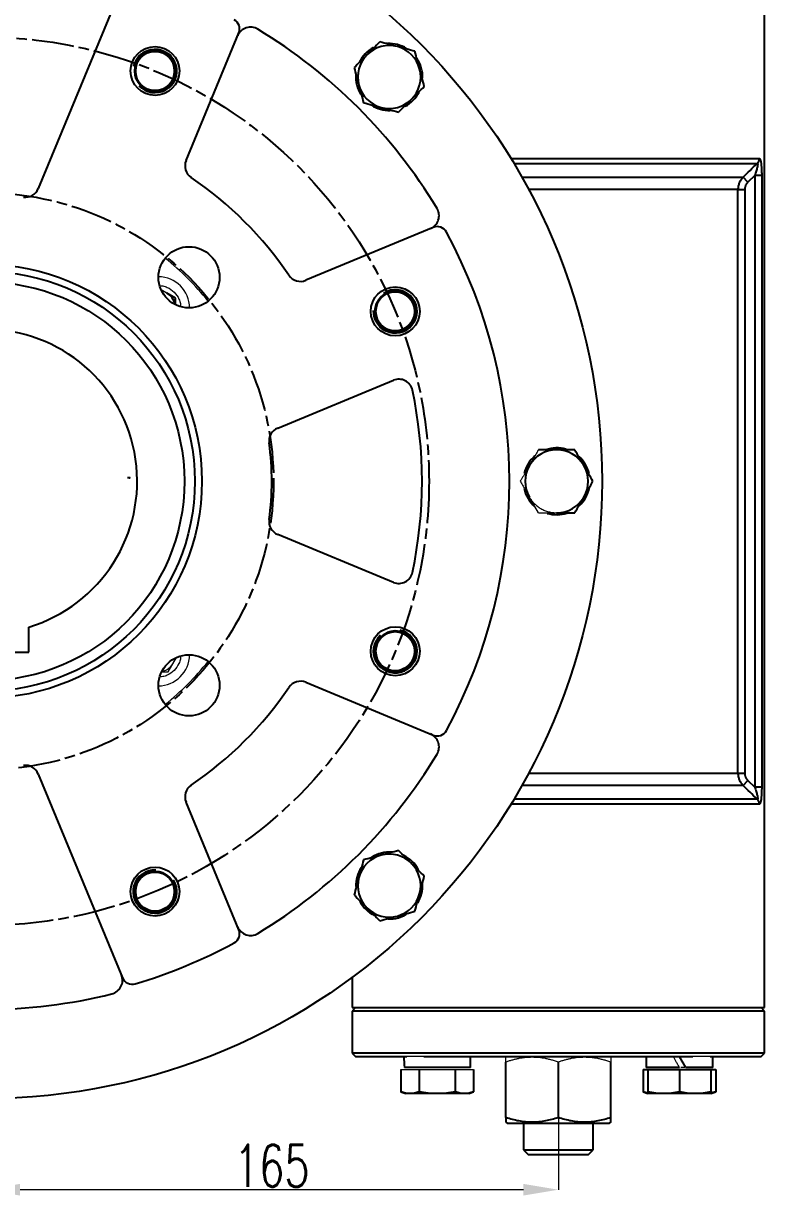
# Model space of a CAD drawing. Header units: millimetres. Extents: x 2136 to 4572, y 748 to 2471.
# Drawn here: x 3629.2 to 3841.2, y 1546.8 to 1881.9 of the extents above; entities that cross this region are included whole.
import ezdxf

# ---------------------------------------------------------------- set-up
doc = ezdxf.new("R2010")
doc.units = ezdxf.units.MM
doc.linetypes.add('AM_ISO08W050', pattern=[18, 12, -1.5, 3, -1.5])
for name, color, linetype, lineweight in [('AM_5', 3, 'Continuous', 25), ('AM_7', 4, 'AM_ISO08W050', 25), ('粗实线', 7, 'Continuous', 40)]:
    doc.layers.add(name, color=color, linetype=linetype, lineweight=lineweight)
doc.styles.add('SLDTEXTSTYLE1', font='txt.shx', dxfattribs={"width": 0.7, "bigfont": 'gbcbig.shx'})
doc.dimstyles.new('SLDDIMSTYLE12$0', dxfattribs={"dimtxt": 12, "dimasz": 10, "dimexe": 0, "dimexo": 0.0625, "dimgap": 0.875, "dimtad": 1, "dimdec": 1, "dimlfac": 1.8, "dimrnd": 1e-09, "dimzin": 12, "dimdsep": 46, "dimtxsty": 'SLDTEXTSTYLE1', "dimcen": 0.09, "dimdle": 8.16, "dimclrd": 3, "dimclre": 3, "dimadec": 0, "dimazin": 3, "dimtfac": 1, "dimtdec": 1, "dimtofl": 0, "dimtmove": 0, "dimatfit": 3, "dimfxl": 0, "dimfrac": 2, "dimtolj": 1, "dimlwd": 5, "dimlwe": 5, "dimarcsym": 0})
doc.dimstyles.new('SLDDIMSTYLE12$3', dxfattribs={"dimtxt": 12, "dimasz": 10, "dimexe": 0, "dimexo": 0.0625, "dimgap": 0.875, "dimtad": 1, "dimdec": 1, "dimlfac": 1.8, "dimrnd": 1e-09, "dimzin": 12, "dimdsep": 46, "dimtxsty": 'SLDTEXTSTYLE1', "dimcen": 0.09, "dimdle": 8.16, "dimclrd": 3, "dimclre": 3, "dimadec": 0, "dimazin": 3, "dimtfac": 1, "dimtdec": 1, "dimtofl": 0, "dimtmove": 0, "dimatfit": 3, "dimfxl": 0, "dimfrac": 2, "dimtolj": 1, "dimlwd": 5, "dimlwe": 5, "dimarcsym": 0})

# ---------------------------------------------------------------- blocks, each defined once
blk = doc.blocks.new('*D53')
at = {"layer": 'AM_5', "color": 3, "linetype": 'Continuous', "lineweight": 5, "transparency": 16777216}
blk.add_line((3433.42, 1890.01), (3469.19, 1863.11), dxfattribs=at)
at = {"layer": 'AM_5', "color": 3, "lineweight": 5, "transparency": 16777216}
for p, q in [((3618.14, 1751), (3618.32, 1751)), ((3618.23, 1750.91), (3618.23, 1751.09))]:
    blk.add_line(p, q, dxfattribs=at)
at = {"layer": 'AM_5', "color": 3, "transparency": 16777216}
blk.add_solid([(3470.19, 1864.44), (3468.18, 1861.78), (3477.18, 1857.1)], dxfattribs=at)
at = {"layer": 'Defpoints', "color": 0, "transparency": 16777216}
for p in [(3477.18, 1857.1), (3759.28, 1644.9)]:
    blk.add_point(p, dxfattribs=at)
at = {"layer": 'AM_5', "color": 0, "transparency": 16777216, "insert": (3450.56, 1885.72), "char_height": 12, "attachment_point": 5, "rotation": 323.049, "style": 'SLDTEXTSTYLE1'}
blk.add_mtext('\\A1;∅353', dxfattribs=at)
blk = doc.blocks.new('*D54')
at = {"layer": 'AM_5', "color": 3, "linetype": 'Continuous', "lineweight": 5, "transparency": 16777216}
blk.add_line((3414.37, 1860.23), (3497.47, 1815.7), dxfattribs=at)
at = {"layer": 'AM_5', "color": 3, "lineweight": 5, "transparency": 16777216}
for p, q in [((3618.14, 1751), (3618.32, 1751)), ((3618.23, 1750.91), (3618.23, 1751.09))]:
    blk.add_line(p, q, dxfattribs=at)
at = {"layer": 'AM_5', "color": 3, "transparency": 16777216}
blk.add_solid([(3498.26, 1817.17), (3496.68, 1814.23), (3506.29, 1810.98)], dxfattribs=at)
at = {"layer": 'Defpoints', "color": 0, "transparency": 16777216}
for p in [(3506.29, 1810.98), (3730.17, 1691.01)]:
    blk.add_point(p, dxfattribs=at)
at = {"layer": 'AM_5', "color": 0, "transparency": 16777216, "insert": (3431.96, 1858.61), "char_height": 12, "attachment_point": 5, "rotation": 331.8155, "style": 'SLDTEXTSTYLE1'}
blk.add_mtext('\\A1;∅254', dxfattribs=at)
blk = doc.blocks.new('*D65')
at = {"layer": 'AM_5', "color": 3, "linetype": 'Continuous', "lineweight": 5, "transparency": 16777216}
blk.add_line((3386.58, 1776.18), (3526.27, 1760.99), dxfattribs=at)
at = {"layer": 'AM_5', "color": 3, "lineweight": 5, "transparency": 16777216}
for p, q in [((3618.14, 1751), (3618.32, 1751)), ((3618.23, 1750.91), (3618.23, 1751.09))]:
    blk.add_line(p, q, dxfattribs=at)
at = {"layer": 'AM_5', "color": 3, "transparency": 16777216}
blk.add_solid([(3526.45, 1762.65), (3526.09, 1759.34), (3536.21, 1759.91)], dxfattribs=at)
at = {"layer": 'Defpoints', "color": 0, "transparency": 16777216}
for p in [(3536.21, 1759.91), (3700.24, 1742.08)]:
    blk.add_point(p, dxfattribs=at)
at = {"layer": 'AM_5', "color": 0, "transparency": 16777216, "insert": (3402.11, 1781.4), "char_height": 12, "attachment_point": 5, "rotation": 353.7965, "style": 'SLDTEXTSTYLE1'}
blk.add_mtext('\\A1;∅165', dxfattribs=at)
blk = doc.blocks.new('*D67')
at = {"layer": 'AM_5', "color": 3, "linetype": 'Continuous', "lineweight": 5, "transparency": 16777216}
for p, q in [((3618.23, 1750.93), (3618.23, 1548.42)), ((3772.23, 1548.42), (3628.23, 1548.42))]:
    blk.add_line(p, q, dxfattribs=at)
at = {"layer": 'AM_5', "color": 3, "lineweight": 5, "transparency": 16777216}
blk.add_line((3782.23, 1568.99), (3782.23, 1548.42), dxfattribs=at)
at = {"layer": 'AM_5', "color": 3, "transparency": 16777216}
for points in [[(3628.23, 1550.09), (3628.23, 1546.75), (3618.23, 1548.42)], [(3772.23, 1550.09), (3772.23, 1546.75), (3782.23, 1548.42)]]:
    blk.add_solid(points, dxfattribs=at)
at = {"layer": 'Defpoints', "color": 0, "transparency": 16777216}
for p in [(3618.23, 1751), (3782.23, 1569.05), (3618.23, 1548.42)]:
    blk.add_point(p, dxfattribs=at)
at = {"layer": 'AM_5', "color": 0, "transparency": 16777216, "insert": (3700.23, 1555.29), "char_height": 12, "attachment_point": 5, "style": 'SLDTEXTSTYLE1'}
blk.add_mtext('\\A1;165', dxfattribs=at)
blk = doc.blocks.new('*U44')
at = {"layer": '粗实线', "linetype": 'ByBlock'}
blk.add_circle((-0.07, 0), 5.7, dxfattribs=at)
at = {"layer": '粗实线', "color": 3, "linetype": 'ByBlock'}
blk.add_arc((-0.07, 0), 6.09, 222.8944, 167.5618, dxfattribs=at)
blk = doc.blocks.new('*U46')
at = {"layer": '粗实线', "color": 0, "linetype": 'ByBlock', "lineweight": -2, "transparency": 16777216}
for p, rotation in [((18900.81, 8919.97), 45), ((19066.74, 8851.14), 315), ((18832.03, 8851.26), 90.00000000000001), ((18831.98, 8754.04), 135), ((19066.69, 8753.92), 270), ((18900.69, 8685.26), 180), ((18997.91, 8685.21), 225)]:
    blk.add_blockref('*U44', p, dxfattribs=dict(at, rotation=rotation))
blk.add_blockref('*U44', (18998.03, 8919.92), dxfattribs=at)

msp = doc.modelspace()

# ---------------------------------------------------------------- linework, layer by layer
at = {"color": 7, "linetype": 'Continuous', "lineweight": 25}
for p, q in [((3841.228, 1600.497), (3841.228, 1901.497)), ((3657.559, 1892.987), (3633.413, 1834.695)), ((3675.711, 1842.739), (3690.818, 1879.21)), ((3768.653, 1843.325), (3839.706, 1843.325)), ((3769.512, 1841.911), (3839.135, 1841.911)), ((3771.816, 1837.961), (3835.079, 1837.961)), ((3836.451, 1836.547), (3835.079, 1837.961)), ((3838.43, 1838.47), (3836.451, 1836.547)), ((3840.402, 1838.47), (3838.43, 1838.47)), ((3838.43, 1838.47), (3838.43, 1663.524)), ((3840.402, 1838.47), (3840.402, 1663.524)), ((3833.606, 1834.426), (3773.765, 1834.426)), ((3833.606, 1667.568), (3833.606, 1834.426)), ((3833.606, 1834.426), (3835.545, 1834.426)), ((3835.545, 1834.426), (3835.545, 1667.568)), ((3746.441, 1823.588), (3709.97, 1808.481)), ((3672.725, 1803.381), (3670.225, 1804.825)), ((3672.725, 1801.47), (3672.725, 1803.381)), ((3701.926, 1766.183), (3735.042, 1779.9)), ((3735.042, 1722.094), (3701.926, 1735.811)), ((3630.728, 1702.097), (3630.728, 1709.332)), ((3605.728, 1702.097), (3630.728, 1702.097)), ((3709.97, 1693.513), (3746.441, 1678.406)), ((3633.413, 1667.299), (3657.559, 1609.007)), ((3773.765, 1667.568), (3833.606, 1667.568)), ((3833.606, 1667.568), (3835.545, 1667.568)), ((3835.079, 1664.033), (3771.816, 1664.033)), ((3835.079, 1664.033), (3836.451, 1665.447)), ((3836.451, 1665.447), (3838.43, 1663.524)), ((3840.402, 1663.524), (3838.43, 1663.524)), ((3690.818, 1622.784), (3675.711, 1659.255)), ((3839.135, 1660.083), (3769.512, 1660.083)), ((3839.706, 1658.669), (3768.653, 1658.669)), ((3723.228, 1609.126), (3723.228, 1600.497)), ((3724.228, 1600.497), (3723.228, 1599.497)), ((3723.228, 1600.497), (3782.228, 1600.497)), ((3723.228, 1599.497), (3723.228, 1587.497)), ((3782.228, 1599.497), (3723.228, 1599.497)), ((3782.228, 1600.497), (3841.228, 1600.497)), ((3841.228, 1599.497), (3782.228, 1599.497)), ((3841.228, 1599.497), (3840.228, 1600.497)), ((3841.228, 1587.497), (3841.228, 1599.497)), ((3723.228, 1587.497), (3724.228, 1586.497)), ((3841.228, 1587.497), (3723.228, 1587.497)), ((3724.228, 1586.497), (3738.833, 1586.497)), ((3743.745, 1586.497), (3820.71, 1586.497)), ((3757.129, 1583.397), (3757.129, 1586.497)), ((3772.228, 1586.497), (3772.228, 1586.042)), ((3792.228, 1586.042), (3792.228, 1586.497)), ((3807.326, 1586.497), (3807.326, 1583.397)), ((3818.666, 1583.397), (3816.876, 1586.497)), ((3825.622, 1586.497), (3840.228, 1586.497)), ((3826.426, 1583.397), (3826.426, 1586.497)), ((3840.228, 1586.497), (3841.228, 1587.497)), ((3737.187, 1582.797), (3737.187, 1576.404)), ((3757.129, 1583.397), (3738.198, 1583.397)), ((3742.383, 1582.797), (3742.383, 1576.404)), ((3752.775, 1576.404), (3752.775, 1582.797)), ((3757.972, 1582.797), (3757.972, 1576.404)), ((3767.228, 1569.053), (3767.228, 1584.941)), ((3782.228, 1569.053), (3782.228, 1584.941)), ((3797.228, 1569.053), (3797.228, 1584.941)), ((3806.483, 1582.797), (3807.876, 1582.797)), ((3806.483, 1582.797), (3806.483, 1576.404)), ((3816.876, 1583.397), (3807.326, 1583.397)), ((3807.876, 1582.797), (3816.876, 1582.797)), ((3807.876, 1582.797), (3807.876, 1576.404)), ((3816.876, 1582.797), (3825.876, 1582.797)), ((3816.876, 1582.797), (3816.876, 1576.404)), ((3826.426, 1583.397), (3818.666, 1583.397)), ((3825.876, 1582.797), (3825.876, 1576.404)), ((3825.876, 1582.797), (3827.268, 1582.797)), ((3827.268, 1582.797), (3827.268, 1576.404)), ((3737.187, 1576.404), (3738.579, 1575.897)), ((3739.785, 1575.897), (3738.579, 1575.897)), ((3747.579, 1575.897), (3739.785, 1575.897)), ((3755.374, 1575.897), (3747.579, 1575.897)), ((3756.579, 1575.897), (3755.374, 1575.897)), ((3756.579, 1575.897), (3757.972, 1576.404)), ((3806.483, 1576.404), (3807.876, 1575.897)), ((3812.376, 1575.897), (3807.876, 1575.897)), ((3821.376, 1575.897), (3812.376, 1575.897)), ((3825.876, 1575.897), (3821.376, 1575.897)), ((3825.876, 1575.897), (3827.268, 1576.404)), ((3827.268, 1576.404), (3825.876, 1576.132)), ((3767.228, 1567.714), (3767.603, 1567.497)), ((3767.603, 1567.497), (3796.853, 1567.497)), ((3772.228, 1567.497), (3772.228, 1559.85)), ((3792.228, 1559.85), (3792.228, 1567.497)), ((3796.853, 1567.497), (3797.228, 1567.714)), ((3772.228, 1559.85), (3773.581, 1558.497)), ((3772.228, 1559.85), (3782.228, 1559.85)), ((3782.228, 1559.85), (3792.228, 1559.85)), ((3790.875, 1558.497), (3792.228, 1559.85)), ((3773.581, 1558.497), (3790.875, 1558.497))]:
    msp.add_line(p, q, dxfattribs=at)
at = {"color": 144, "linetype": 'Continuous', "lineweight": 18}
for p, q in [((3670.225, 1804.825), (3668.567, 1805.782)), ((3776.531, 1741.997), (3774.181, 1746.069)), ((3670.612, 1696.5), (3673.012, 1700.658)), ((3668.701, 1696.5), (3670.612, 1696.5)), ((3743.745, 1586.497), (3738.833, 1586.497)), ((3825.622, 1586.497), (3820.71, 1586.497)), ((3737.187, 1582.797), (3742.383, 1582.797)), ((3742.383, 1582.797), (3752.775, 1582.797)), ((3752.775, 1582.797), (3757.972, 1582.797))]:
    msp.add_line(p, q, dxfattribs=at)
at = {"color": 7, "linetype": 'Continuous'}
for q in [(3658.995, 1751.983), (3659.56, 1752.266)]:
    msp.add_line((3659.56, 1751.983), q, dxfattribs=at)
at = {"color": 7, "linetype": 'Continuous', "lineweight": 25}
for centre, radius in [((3618.228, 1750.997), 176.5), ((3666.828, 1868.33), 7), ((3676.564, 1809.333), 8.75), ((3618.228, 1750.997), 62), ((3618.228, 1750.997), 60), ((3618.228, 1750.997), 57), ((3735.56, 1799.598), 7), ((3735.56, 1702.396), 7), ((3676.564, 1692.661), 8.75), ((3666.828, 1633.664), 7)]:
    msp.add_circle(centre, radius, dxfattribs=at)
for centre, radius, start, end in [((3688.047, 1880.358), 3, 337.5, 61.6433), ((3694.174, 1876.859), 4, 58.89278, 157.5), ((3618.228, 1750.997), 151, 31.10722, 58.89278), ((3733.839, 1866.609), 9.55, 118.41073, 154.16194), ((3733.839, 1866.609), 9, 75, 135), ((3733.839, 1866.609), 9.55, 58.51521, 92.78984), ((3733.839, 1866.609), 9, 15, 75), ((3733.839, 1866.609), 9, 135, 195), ((3733.839, 1866.609), 9.55, 357.8059, 34.1982), ((3733.839, 1866.609), 9.55, 175.9144, 211.31319), ((3733.839, 1866.609), 9, 315, 15), ((3733.839, 1866.609), 9, 195, 255), ((3733.839, 1866.609), 9, 255, 315), ((3733.839, 1866.609), 9.55, 298.69476, 333.28049), ((3733.839, 1866.609), 9.55, 237.65879, 271.76773), ((3679.407, 1841.208), 4, 157.5, 235.85572), ((3837.679, 1843.321), 2.027, 315.92442, 0.12439), ((3618.228, 1750.997), 105, 34.14428, 55.85572), ((3629.718, 1836.226), 4, 262.32182, 337.5), ((3744.089, 1826.943), 4, 292.5, 31.10722), ((3747.589, 1820.816), 3, 28.3567, 112.5), ((3618.228, 1750.997), 150, 331.6433, 28.3567), ((3708.439, 1812.176), 4, 214.14428, 292.5), ((3667.725, 1800.494), 5, 11.87706, 60), ((3618.228, 1750.997), 43.5, 286.69975, 253.30025), ((3736.573, 1776.205), 4, 12.02432, 112.5), ((3618.228, 1750.997), 125, 347.97568, 12.02432), ((3703.456, 1762.487), 4, 112.5, 187.67818), ((3618.228, 1750.997), 82, 352.32182, 7.67818), ((3781.728, 1750.997), 9, 90, 150), ((3781.728, 1750.997), 9.55, 73.41073, 109.16194), ((3781.728, 1750.997), 9, 30, 90), ((3781.728, 1750.997), 9.55, 130.46003, 166.31319), ((3781.728, 1750.997), 9.55, 13.51521, 47.78984), ((3781.728, 1750.997), 9, 150, 210), ((3781.728, 1750.997), 9, 330, 30), ((3781.728, 1750.997), 9.55, 192.65879, 229.53997), ((3781.728, 1750.997), 9, 270, 330), ((3781.728, 1750.997), 9.55, 312.8059, 349.1982), ((3703.456, 1739.507), 4, 172.32182, 247.5), ((3781.728, 1750.997), 9.55, 253.69476, 288.28049), ((3736.573, 1725.789), 4, 247.5, 347.97568), ((3708.439, 1689.818), 4, 67.5, 145.85572), ((3618.228, 1750.997), 105, 304.14428, 325.85572), ((3747.589, 1681.178), 3, 247.5, 331.6433), ((3744.089, 1675.051), 4, 328.89278, 67.5), ((3618.228, 1750.997), 151, 301.10722, 328.89278), ((3629.718, 1665.768), 4, 22.5, 97.67818), ((3679.407, 1660.786), 4, 124.14428, 202.5), ((3837.679, 1658.673), 2.027, 359.87561, 44.07558), ((3733.839, 1635.385), 9, 105, 165), ((3733.839, 1635.385), 9.55, 85.9144, 121.31319), ((3733.839, 1635.385), 9, 45, 105), ((3733.839, 1635.385), 9.55, 28.41073, 64.16194), ((3733.839, 1635.385), 9.55, 147.65879, 181.76773), ((3733.839, 1635.385), 9, 345, 45), ((3733.839, 1635.385), 9, 165, 225), ((3733.839, 1635.385), 9.55, 328.51521, 2.78984), ((3733.839, 1635.385), 9, 285, 345), ((3733.839, 1635.385), 9.55, 208.69476, 243.28049), ((3733.839, 1635.385), 9, 225, 285), ((3733.839, 1635.385), 9.55, 267.8059, 304.1982), ((3688.047, 1621.636), 3, 298.3567, 22.5), ((3694.174, 1625.135), 4, 202.5, 301.10722), ((3618.228, 1750.997), 150, 286.6433, 298.3567), ((3653.523, 1608.297), 4, 283.89278, 22.5), ((3660.33, 1610.155), 3, 202.5, 286.6433), ((3618.228, 1750.997), 151, 256.10722, 283.89278)]:
    msp.add_arc(centre, radius, start, end, dxfattribs=at)
at = {"color": 144, "linetype": 'Continuous', "lineweight": 18}
for centre, radius, start, end in [((3618.228, 1750.997), 82, 38.91177, 51.08823), ((3667.725, 1800.494), 9, 0.57495, 89.42505), ((3667.725, 1800.494), 5, 60, 78.12294), ((3667.725, 1701.5), 9, 270, 359.42505), ((3667.725, 1701.5), 5, 281.87706, 348.12294), ((3618.228, 1750.997), 82, 308.91177, 321.08823)]:
    msp.add_arc(centre, radius, start, end, dxfattribs=at)
at = {"color": 7, "linetype": 'Continuous', "lineweight": 25}
msp.add_ellipse((3747.579, 1586.497), major_axis=(0, 16.541), ratio=0.5773503, start_param=1.5707963, end_param=1.7593233, dxfattribs=at)
for points, knots in [([(3731.15, 1876.647), (3730.542, 1876.04), (3729.933, 1875.43), (3728.709, 1874.206), (3728.094, 1873.591), (3727.476, 1872.973)], [0, 0, 0, 0, 0.5, 0.5, 1, 1, 1, 1]), ([(3736.169, 1875.302), (3735.324, 1875.529), (3734.484, 1875.754), (3732.812, 1876.202), (3731.979, 1876.425), (3731.15, 1876.647)], [0, 0, 0, 0, 0.5, 0.5, 1, 1, 1, 1]), ([(3741.188, 1873.957), (3740.358, 1874.18), (3739.526, 1874.403), (3737.853, 1874.851), (3737.013, 1875.076), (3736.169, 1875.302)], [0, 0, 0, 0, 0.5, 0.5, 1, 1, 1, 1]), ([(3742.533, 1868.938), (3742.307, 1869.783), (3742.081, 1870.623), (3741.633, 1872.295), (3741.41, 1873.128), (3741.188, 1873.957)], [0, 0, 0, 0, 0.5, 0.5, 1, 1, 1, 1]), ([(3727.476, 1872.973), (3726.857, 1872.355), (3726.242, 1871.74), (3725.018, 1870.515), (3724.409, 1869.906), (3723.801, 1869.299)], [0, 0, 0, 0, 0.5, 0.5, 1, 1, 1, 1]), ([(3723.801, 1869.299), (3724.024, 1868.469), (3724.247, 1867.636), (3724.695, 1865.964), (3724.92, 1865.124), (3725.146, 1864.28)], [0, 0, 0, 0, 0.5, 0.5, 1, 1, 1, 1]), ([(3743.878, 1863.919), (3743.655, 1864.749), (3743.432, 1865.581), (3742.984, 1867.254), (3742.759, 1868.094), (3742.533, 1868.938)], [0, 0, 0, 0, 0.5, 0.5, 1, 1, 1, 1]), ([(3725.146, 1864.28), (3725.372, 1863.435), (3725.598, 1862.595), (3726.046, 1860.923), (3726.269, 1860.09), (3726.491, 1859.26)], [0, 0, 0, 0, 0.5, 0.5, 1, 1, 1, 1]), ([(3740.203, 1860.245), (3740.822, 1860.863), (3741.437, 1861.478), (3742.661, 1862.702), (3743.27, 1863.312), (3743.878, 1863.919)], [0, 0, 0, 0, 0.5, 0.5, 1, 1, 1, 1]), ([(3736.529, 1856.571), (3737.137, 1857.178), (3737.746, 1857.788), (3738.97, 1859.012), (3739.585, 1859.627), (3740.203, 1860.245)], [0, 0, 0, 0, 0.5, 0.5, 1, 1, 1, 1]), ([(3726.491, 1859.26), (3727.321, 1859.038), (3728.153, 1858.815), (3729.826, 1858.367), (3730.666, 1858.142), (3731.51, 1857.916)], [0, 0, 0, 0, 0.5, 0.5, 1, 1, 1, 1]), ([(3731.51, 1857.916), (3732.355, 1857.689), (3733.195, 1857.464), (3734.867, 1857.016), (3735.699, 1856.793), (3736.529, 1856.571)], [0, 0, 0, 0, 0.5, 0.5, 1, 1, 1, 1]), ([(3835.079, 1837.961), (3835.743, 1838.608), (3837.097, 1839.924), (3838.448, 1841.241), (3839.135, 1841.911)], [0, 0, 0, 0, 0.49136865, 1, 1, 1, 1]), ([(3839.135, 1841.911), (3839.183, 1841.927), (3839.217, 1841.911), (3839.26, 1841.815), (3839.267, 1841.735), (3839.258, 1841.527), (3839.242, 1841.398), (3839.191, 1841.111), (3839.157, 1840.95), (3839.035, 1840.438), (3838.931, 1840.064), (3838.695, 1839.276), (3838.567, 1838.875), (3838.43, 1838.47)], [0, 0, 0, 0, 0.125, 0.125, 0.25, 0.25, 0.375, 0.375, 0.5, 0.5, 0.75, 0.75, 1, 1, 1, 1]), ([(3839.706, 1843.325), (3839.718, 1843.325), (3839.744, 1843.323), (3839.781, 1843.308), (3839.817, 1843.284), (3839.852, 1843.25), (3839.903, 1843.186), (3839.969, 1843.067), (3840.043, 1842.865), (3840.109, 1842.615), (3840.186, 1842.23), (3840.263, 1841.675), (3840.329, 1840.929), (3840.367, 1840.225), (3840.389, 1839.586), (3840.4, 1839.033), (3840.402, 1838.659), (3840.402, 1838.47)], [0, 0, 0, 0, 0.0252348, 0.0502844, 0.0752329, 0.1001656, 0.1251677, 0.1873314, 0.2505247, 0.3122642, 0.3758795, 0.5008118, 0.6220811, 0.7499879, 0.8318051, 0.9149597, 1, 1, 1, 1]), ([(3835.079, 1837.961), (3834.847, 1837.731), (3834.636, 1837.476), (3834.272, 1836.934), (3834.118, 1836.648), (3833.865, 1836.043), (3833.768, 1835.725), (3833.639, 1835.084), (3833.606, 1834.758), (3833.606, 1834.426)], [0, 0, 0, 0, 0.25, 0.25, 0.5, 0.5, 0.75, 0.75, 1, 1, 1, 1]), ([(3836.451, 1836.547), (3836.411, 1836.507), (3836.33, 1836.426), (3836.219, 1836.298), (3836.115, 1836.164), (3836.019, 1836.026), (3835.931, 1835.882), (3835.852, 1835.732), (3835.763, 1835.54), (3835.674, 1835.301), (3835.6, 1835.015), (3835.553, 1834.722), (3835.548, 1834.525), (3835.545, 1834.426)], [0, 0, 0, 0, 0.072376, 0.1440729, 0.2153164, 0.2863365, 0.3573653, 0.4286348, 0.5003747, 0.6261247, 0.7504456, 0.8746363, 1, 1, 1, 1]), ([(3781.728, 1759.997), (3780.853, 1759.997), (3779.984, 1759.997), (3778.252, 1759.997), (3777.39, 1759.997), (3776.531, 1759.997)], [0, 0, 0, 0, 0.5, 0.5, 1, 1, 1, 1]), ([(3786.924, 1759.997), (3786.065, 1759.997), (3785.203, 1759.997), (3783.471, 1759.997), (3782.602, 1759.997), (3781.728, 1759.997)], [0, 0, 0, 0, 0.5, 0.5, 1, 1, 1, 1]), ([(3789.522, 1755.497), (3789.085, 1756.254), (3788.65, 1757.007), (3787.784, 1758.507), (3787.353, 1759.253), (3786.924, 1759.997)], [0, 0, 0, 0, 0.5, 0.5, 1, 1, 1, 1]), ([(3792.12, 1750.997), (3791.69, 1751.741), (3791.259, 1752.487), (3790.394, 1753.987), (3789.959, 1754.74), (3789.522, 1755.497)], [0, 0, 0, 0, 0.5, 0.5, 1, 1, 1, 1]), ([(3789.522, 1746.497), (3789.959, 1747.254), (3790.394, 1748.007), (3791.259, 1749.507), (3791.69, 1750.253), (3792.12, 1750.997)], [0, 0, 0, 0, 0.5, 0.5, 1, 1, 1, 1]), ([(3786.924, 1741.997), (3787.353, 1742.741), (3787.784, 1743.487), (3788.65, 1744.987), (3789.085, 1745.74), (3789.522, 1746.497)], [0, 0, 0, 0, 0.5, 0.5, 1, 1, 1, 1]), ([(3781.728, 1741.997), (3782.602, 1741.997), (3783.471, 1741.997), (3785.203, 1741.997), (3786.065, 1741.997), (3786.924, 1741.997)], [0, 0, 0, 0, 0.5, 0.5, 1, 1, 1, 1]), ([(3833.606, 1667.568), (3833.606, 1667.237), (3833.64, 1666.904), (3833.77, 1666.261), (3833.866, 1665.949), (3834.055, 1665.495), (3834.127, 1665.346), (3834.283, 1665.057), (3834.367, 1664.918), (3834.64, 1664.514), (3834.846, 1664.264), (3835.079, 1664.033)], [0, 0, 0, 0, 0.25, 0.25, 0.5, 0.5, 0.625, 0.625, 0.75, 0.75, 1, 1, 1, 1]), ([(3835.545, 1667.568), (3835.546, 1667.511), (3835.548, 1667.398), (3835.563, 1667.229), (3835.587, 1667.063), (3835.621, 1666.898), (3835.665, 1666.734), (3835.718, 1666.573), (3835.796, 1666.376), (3835.908, 1666.147), (3836.064, 1665.896), (3836.243, 1665.66), (3836.381, 1665.518), (3836.451, 1665.447)], [0, 0, 0, 0, 0.0718918, 0.1432382, 0.2142798, 0.2852606, 0.3564249, 0.4280154, 0.5002702, 0.6252464, 0.7493677, 0.8738755, 1, 1, 1, 1]), ([(3839.135, 1660.083), (3838.448, 1660.753), (3837.097, 1662.07), (3835.743, 1663.386), (3835.079, 1664.033)], [0, 0, 0, 0, 0.5086313, 1, 1, 1, 1]), ([(3838.43, 1663.524), (3838.568, 1663.114), (3838.697, 1662.713), (3838.873, 1662.126), (3838.929, 1661.932), (3839.03, 1661.561), (3839.077, 1661.382), (3839.157, 1661.042), (3839.192, 1660.881), (3839.242, 1660.594), (3839.258, 1660.465), (3839.267, 1660.258), (3839.26, 1660.179), (3839.217, 1660.083), (3839.182, 1660.067), (3839.135, 1660.083)], [0, 0, 0, 0, 0.25, 0.25, 0.375, 0.375, 0.5, 0.5, 0.625, 0.625, 0.75, 0.75, 0.875, 0.875, 1, 1, 1, 1]), ([(3840.402, 1663.524), (3840.402, 1663.429), (3840.402, 1663.241), (3840.399, 1662.96), (3840.395, 1662.683), (3840.388, 1662.41), (3840.38, 1662.142), (3840.363, 1661.687), (3840.329, 1661.069), (3840.263, 1660.321), (3840.186, 1659.765), (3840.109, 1659.38), (3840.043, 1659.13), (3839.969, 1658.928), (3839.896, 1658.795), (3839.829, 1658.718), (3839.769, 1658.676), (3839.727, 1658.671), (3839.706, 1658.669)], [0, 0, 0, 0, 0.0426449, 0.0847598, 0.1264096, 0.1676609, 0.2085827, 0.2492454, 0.3773817, 0.4988975, 0.6240178, 0.6875956, 0.7493136, 0.8124478, 0.8745662, 0.9162784, 0.9579574, 1, 1, 1, 1]), ([(3726.491, 1642.734), (3726.269, 1641.904), (3726.046, 1641.071), (3725.598, 1639.399), (3725.372, 1638.559), (3725.146, 1637.714)], [0, 0, 0, 0, 0.5, 0.5, 1, 1, 1, 1]), ([(3731.51, 1644.078), (3730.666, 1643.852), (3729.826, 1643.627), (3728.153, 1643.179), (3727.321, 1642.956), (3726.491, 1642.734)], [0, 0, 0, 0, 0.5, 0.5, 1, 1, 1, 1]), ([(3736.529, 1645.423), (3735.699, 1645.201), (3734.867, 1644.978), (3733.195, 1644.53), (3732.355, 1644.305), (3731.51, 1644.078)], [0, 0, 0, 0, 0.5, 0.5, 1, 1, 1, 1]), ([(3740.203, 1641.749), (3739.585, 1642.367), (3738.97, 1642.982), (3737.746, 1644.206), (3737.137, 1644.816), (3736.529, 1645.423)], [0, 0, 0, 0, 0.5, 0.5, 1, 1, 1, 1]), ([(3743.878, 1638.075), (3743.27, 1638.682), (3742.661, 1639.292), (3741.437, 1640.516), (3740.822, 1641.131), (3740.203, 1641.749)], [0, 0, 0, 0, 0.5, 0.5, 1, 1, 1, 1]), ([(3725.146, 1637.714), (3724.92, 1636.87), (3724.695, 1636.03), (3724.247, 1634.357), (3724.024, 1633.525), (3723.801, 1632.695)], [0, 0, 0, 0, 0.5, 0.5, 1, 1, 1, 1]), ([(3742.533, 1633.056), (3742.759, 1633.9), (3742.984, 1634.74), (3743.432, 1636.413), (3743.655, 1637.245), (3743.878, 1638.075)], [0, 0, 0, 0, 0.5, 0.5, 1, 1, 1, 1]), ([(3723.801, 1632.695), (3724.409, 1632.088), (3725.018, 1631.479), (3726.242, 1630.254), (3726.857, 1629.639), (3727.476, 1629.021)], [0, 0, 0, 0, 0.5, 0.5, 1, 1, 1, 1]), ([(3741.188, 1628.037), (3741.41, 1628.866), (3741.633, 1629.699), (3742.081, 1631.371), (3742.307, 1632.211), (3742.533, 1633.056)], [0, 0, 0, 0, 0.5, 0.5, 1, 1, 1, 1]), ([(3727.476, 1629.021), (3728.094, 1628.403), (3728.709, 1627.788), (3729.933, 1626.564), (3730.542, 1625.954), (3731.15, 1625.347)], [0, 0, 0, 0, 0.5, 0.5, 1, 1, 1, 1]), ([(3731.15, 1625.347), (3731.979, 1625.569), (3732.812, 1625.792), (3734.484, 1626.24), (3735.324, 1626.465), (3736.169, 1626.692)], [0, 0, 0, 0, 0.5, 0.5, 1, 1, 1, 1]), ([(3736.169, 1626.692), (3737.013, 1626.918), (3737.853, 1627.143), (3739.526, 1627.591), (3740.358, 1627.814), (3741.188, 1628.037)], [0, 0, 0, 0, 0.5, 0.5, 1, 1, 1, 1]), ([(3739.785, 1575.897), (3739.348, 1575.897), (3738.913, 1575.944), (3738.047, 1576.12), (3737.616, 1576.247), (3737.187, 1576.404)], [0, 0, 0, 0, 0.5, 0.5, 1, 1, 1, 1]), ([(3742.383, 1576.404), (3741.954, 1576.247), (3741.523, 1576.12), (3740.657, 1575.944), (3740.222, 1575.897), (3739.785, 1575.897)], [0, 0, 0, 0, 0.5, 0.5, 1, 1, 1, 1]), ([(3747.579, 1575.897), (3746.705, 1575.897), (3745.835, 1575.944), (3744.104, 1576.12), (3743.242, 1576.247), (3742.383, 1576.404)], [0, 0, 0, 0, 0.5, 0.5, 1, 1, 1, 1]), ([(3752.775, 1576.404), (3751.916, 1576.247), (3751.055, 1576.12), (3749.323, 1575.944), (3748.454, 1575.897), (3747.579, 1575.897)], [0, 0, 0, 0, 0.5, 0.5, 1, 1, 1, 1]), ([(3755.374, 1575.897), (3754.936, 1575.897), (3754.502, 1575.944), (3753.636, 1576.12), (3753.205, 1576.247), (3752.775, 1576.404)], [0, 0, 0, 0, 0.5, 0.5, 1, 1, 1, 1]), ([(3757.972, 1576.404), (3757.542, 1576.247), (3757.111, 1576.12), (3756.245, 1575.944), (3755.811, 1575.897), (3755.374, 1575.897)], [0, 0, 0, 0, 0.5, 0.5, 1, 1, 1, 1]), ([(3807.876, 1576.016), (3807.845, 1576.021), (3807.596, 1576.058), (3807.131, 1576.184), (3806.699, 1576.331), (3806.483, 1576.404)], [0, 0, 0, 0, 0.0665228, 0.532872, 1, 1, 1, 1]), ([(3812.376, 1575.897), (3811.619, 1575.897), (3810.865, 1575.944), (3809.366, 1576.12), (3808.62, 1576.247), (3807.876, 1576.404)], [0, 0, 0, 0, 0.5, 0.5, 1, 1, 1, 1]), ([(3807.876, 1576.404), (3807.876, 1576.247), (3807.876, 1576.12), (3807.876, 1575.944), (3807.876, 1575.897), (3807.876, 1575.897)], [0, 0, 0, 0, 0.5, 0.5, 1, 1, 1, 1]), ([(3816.876, 1576.404), (3816.132, 1576.247), (3815.385, 1576.12), (3813.886, 1575.944), (3813.133, 1575.897), (3812.376, 1575.897)], [0, 0, 0, 0, 0.5, 0.5, 1, 1, 1, 1]), ([(3821.376, 1575.897), (3820.619, 1575.897), (3819.865, 1575.944), (3818.366, 1576.12), (3817.62, 1576.247), (3816.876, 1576.404)], [0, 0, 0, 0, 0.5, 0.5, 1, 1, 1, 1]), ([(3825.876, 1576.404), (3825.132, 1576.247), (3824.385, 1576.12), (3822.886, 1575.944), (3822.133, 1575.897), (3821.376, 1575.897)], [0, 0, 0, 0, 0.5, 0.5, 1, 1, 1, 1]), ([(3825.876, 1575.897), (3825.876, 1575.897), (3825.876, 1575.944), (3825.876, 1576.12), (3825.876, 1576.247), (3825.876, 1576.404)], [0, 0, 0, 0, 0.5, 0.5, 1, 1, 1, 1]), ([(3782.228, 1569.053), (3781.003, 1568.645), (3779.769, 1568.309), (3777.277, 1567.843), (3776.017, 1567.714), (3774.104, 1567.713), (3773.464, 1567.744), (3772.196, 1567.866), (3771.567, 1567.957), (3769.69, 1568.307), (3768.454, 1568.645), (3767.228, 1569.053)], [0, 0, 0, 0, 0.25, 0.25, 0.5, 0.5, 0.625, 0.625, 0.75, 0.75, 1, 1, 1, 1]), ([(3767.228, 1569.053), (3767.228, 1568.651), (3767.228, 1567.891), (3767.228, 1567.803), (3767.228, 1567.761)], [0, 0, 0, 0, 0.52907858, 1, 1, 1, 1]), ([(3797.228, 1569.053), (3796.003, 1568.645), (3794.769, 1568.309), (3792.277, 1567.843), (3791.017, 1567.714), (3789.104, 1567.713), (3788.464, 1567.744), (3787.196, 1567.866), (3786.567, 1567.957), (3784.69, 1568.307), (3783.454, 1568.645), (3782.228, 1569.053)], [0, 0, 0, 0, 0.25, 0.25, 0.5, 0.5, 0.625, 0.625, 0.75, 0.75, 1, 1, 1, 1]), ([(3797.228, 1567.761), (3797.228, 1567.746), (3797.228, 1567.628), (3797.228, 1568.059), (3797.228, 1568.72), (3797.228, 1569.053)], [0, 0, 0, 0, 0.0696701, 0.530573, 1, 1, 1, 1])]:
    msp.add_open_spline(points, degree=3, knots=knots, dxfattribs=at)
at = {"color": 144, "linetype": 'Continuous', "lineweight": 18}
for points, knots in [([(3768.653, 1843.325), (3768.68, 1843.28), (3768.735, 1843.191), (3768.815, 1843.06), (3768.893, 1842.933), (3768.967, 1842.811), (3769.037, 1842.695), (3769.122, 1842.556), (3769.22, 1842.395), (3769.326, 1842.218), (3769.424, 1842.056), (3769.483, 1841.959), (3769.512, 1841.911)], [0, 0, 0, 0, 0.0916949, 0.1800589, 0.2651099, 0.3468692, 0.4253622, 0.5006181, 0.6332926, 0.7605673, 0.8827044, 1, 1, 1, 1]), ([(3772.158, 1837.356), (3772.127, 1837.41), (3772.067, 1837.517), (3771.98, 1837.671), (3771.896, 1837.82), (3771.843, 1837.915), (3771.816, 1837.961)], [0, 0, 0, 0, 0.2555394, 0.5073336, 0.7554598, 1, 1, 1, 1]), ([(3668.192, 1806.946), (3668.482, 1806.926), (3669.209, 1806.876), (3670.681, 1806.374), (3672.438, 1805.207), (3673.602, 1803.45), (3674.096, 1802.024), (3674.145, 1801.343), (3674.162, 1801.1)], [0, 0, 0, 0, 0.0955703, 0.2397614, 0.5076167, 0.7754719, 0.9196631, 1, 1, 1, 1]), ([(3776.531, 1759.997), (3776.443, 1759.843), (3776.267, 1759.539), (3776.004, 1759.084), (3775.745, 1758.635), (3775.488, 1758.19), (3775.172, 1757.643), (3774.799, 1756.995), (3774.366, 1756.245), (3774.078, 1755.746), (3773.933, 1755.497)], [0, 0, 0, 0, 0.1034251, 0.2050088, 0.3050798, 0.4040046, 0.502187, 0.6697435, 0.8346755, 1, 1, 1, 1]), ([(3773.933, 1755.497), (3773.847, 1755.347), (3773.674, 1755.048), (3773.416, 1754.599), (3773.157, 1754.151), (3772.896, 1753.7), (3772.579, 1753.152), (3772.206, 1752.505), (3771.773, 1751.754), (3771.482, 1751.252), (3771.335, 1750.997)], [0, 0, 0, 0, 0.0994159, 0.1982438, 0.2971571, 0.3968095, 0.4978253, 0.6618406, 0.8286665, 1, 1, 1, 1]), ([(3771.335, 1750.997), (3771.424, 1750.843), (3771.6, 1750.539), (3771.863, 1750.084), (3772.122, 1749.635), (3772.379, 1749.19), (3772.694, 1748.643), (3773.069, 1747.996), (3773.502, 1747.245), (3773.789, 1746.747), (3773.933, 1746.497)], [0, 0, 0, 0, 0.1034251, 0.2050088, 0.3050798, 0.4040046, 0.502187, 0.6697435, 0.8346755, 1, 1, 1, 1]), ([(3773.933, 1746.497), (3773.982, 1746.414), (3774.081, 1746.247), (3774.238, 1746.004), (3774.402, 1745.766), (3774.573, 1745.533), (3774.752, 1745.307), (3774.939, 1745.086), (3775.133, 1744.87), (3775.543, 1744.443), (3776.216, 1743.848), (3777.214, 1743.18), (3778.292, 1742.649), (3779.235, 1742.333), (3780.001, 1742.157), (3780.572, 1742.065), (3781.148, 1742.008), (3781.534, 1742.001), (3781.728, 1741.997)], [0, 0, 0, 0, 0.0308228, 0.0615517, 0.0922184, 0.1228548, 0.1534928, 0.1841646, 0.2149018, 0.2457363, 0.3728489, 0.5000156, 0.6271282, 0.7542949, 0.815839, 0.8771341, 0.9384359, 1, 1, 1, 1]), ([(3776.531, 1741.997), (3776.712, 1741.997), (3777.068, 1741.997), (3777.598, 1741.997), (3778.118, 1741.997), (3778.627, 1741.997), (3779.254, 1741.997), (3780.002, 1741.997), (3780.868, 1741.997), (3781.443, 1741.997), (3781.728, 1741.997)], [0, 0, 0, 0, 0.1050351, 0.2077333, 0.3081183, 0.4062152, 0.502051, 0.6705428, 0.8364635, 1, 1, 1, 1]), ([(3674.181, 1701.075), (3674.16, 1700.771), (3674.108, 1700.031), (3673.621, 1698.527), (3672.833, 1697.543), (3672.321, 1696.903)], [0, 0, 0, 0, 0.195761, 0.4771957, 1, 1, 1, 1]), ([(3672.321, 1696.903), (3671.681, 1696.392), (3670.697, 1695.606), (3669.253, 1695.13), (3668.574, 1695.08), (3668.331, 1695.062)], [0, 0, 0, 0, 0.5441329, 0.8370492, 1, 1, 1, 1]), ([(3771.816, 1664.033), (3771.637, 1663.717), (3771.273, 1663.077), (3770.709, 1662.103), (3770.121, 1661.102), (3769.717, 1660.426), (3769.512, 1660.083)], [0, 0, 0, 0, 0.2393557, 0.4857945, 0.7393359, 1, 1, 1, 1]), ([(3771.816, 1664.033), (3771.843, 1664.079), (3771.896, 1664.174), (3771.98, 1664.323), (3772.067, 1664.477), (3772.127, 1664.584), (3772.158, 1664.638)], [0, 0, 0, 0, 0.2445402, 0.4926664, 0.7444606, 1, 1, 1, 1]), ([(3769.512, 1660.083), (3769.493, 1660.051), (3769.454, 1659.988), (3769.392, 1659.885), (3769.326, 1659.776), (3769.256, 1659.659), (3769.182, 1659.536), (3769.086, 1659.378), (3768.963, 1659.177), (3768.812, 1658.928), (3768.707, 1658.757), (3768.653, 1658.669)], [0, 0, 0, 0, 0.0778796, 0.157879, 0.2400919, 0.3246048, 0.4114977, 0.5008436, 0.6541576, 0.8204818, 1, 1, 1, 1]), ([(3767.228, 1584.941), (3767.228, 1585.29), (3767.228, 1585.991), (3767.228, 1586.401), (3767.228, 1586.28), (3767.228, 1586.28)], [0, 0, 0, 0, 0.4978732, 0.9996439, 1, 1, 1, 1]), ([(3782.228, 1584.941), (3782.043, 1585.001), (3781.677, 1585.121), (3781.131, 1585.287), (3780.593, 1585.44), (3780.062, 1585.58), (3779.539, 1585.707), (3779.024, 1585.821), (3778.048, 1586.015), (3776.613, 1586.219), (3774.717, 1586.311), (3772.823, 1586.217), (3771.266, 1585.994), (3770.031, 1585.738), (3769.116, 1585.512), (3768.178, 1585.249), (3767.548, 1585.044), (3767.228, 1584.941)], [0, 0, 0, 0, 0.037778, 0.0748665, 0.1112748, 0.1470131, 0.182092, 0.2165225, 0.2503166, 0.3773034, 0.5009438, 0.6239216, 0.7503053, 0.8097064, 0.871084, 0.9344973, 1, 1, 1, 1]), ([(3797.228, 1584.941), (3797.043, 1585.001), (3796.677, 1585.121), (3796.131, 1585.287), (3795.593, 1585.44), (3795.062, 1585.58), (3794.539, 1585.707), (3794.024, 1585.821), (3793.048, 1586.015), (3791.613, 1586.219), (3789.717, 1586.311), (3787.823, 1586.217), (3786.266, 1585.994), (3785.031, 1585.738), (3784.116, 1585.512), (3783.178, 1585.249), (3782.548, 1585.044), (3782.228, 1584.941)], [0, 0, 0, 0, 0.037778, 0.0748665, 0.1112748, 0.1470131, 0.182092, 0.2165225, 0.2503166, 0.3773034, 0.5009438, 0.6239216, 0.7503053, 0.8097064, 0.871084, 0.9344973, 1, 1, 1, 1]), ([(3797.228, 1586.28), (3797.228, 1586.28), (3797.228, 1586.401), (3797.228, 1585.991), (3797.228, 1585.29), (3797.228, 1584.941)], [0, 0, 0, 0, 0.0002306, 0.5020643, 1, 1, 1, 1]), ([(3816.876, 1583.397), (3816.779, 1583.565), (3816.592, 1583.889), (3816.32, 1584.359), (3816.068, 1584.796), (3815.834, 1585.2), (3815.62, 1585.571), (3815.425, 1585.909), (3815.249, 1586.214), (3815.138, 1586.406), (3815.086, 1586.497)], [0, 0, 0, 0, 0.1620197, 0.3134623, 0.4543277, 0.5846161, 0.7043274, 0.8134617, 0.9120192, 1, 1, 1, 1]), ([(3818.316, 1583.397), (3818.307, 1583.397), (3817.974, 1583.397), (3817.595, 1583.397), (3817.226, 1583.397)], [0, 0, 0, 0, 0.0267602, 1, 1, 1, 1])]:
    msp.add_open_spline(points, degree=3, knots=knots, dxfattribs=at)
at = {"color": 7, "linetype": 'Continuous'}
msp.add_point((3659.56, 1751.983), dxfattribs=at)
at = {"layer": 'AM_7'}
for radius in [127, 82.5]:
    msp.add_circle((3618.228, 1750.997), radius, dxfattribs=at)

# ---------------------------------------------------------------- block references
at = {"layer": '粗实线', "linetype": 'ByBlock'}
msp.add_blockref('*U46', (-15331.132, -7051.593), dxfattribs=at)

# ---------------------------------------------------------------- dimensions: what is measured, and where the dimension line sits
at = {"layer": 'AM_5'}
for p1, p2, picture, middle in [((3759.278, 1644.897), (3477.178, 1857.097), '*D53', (3446.431, 1880.225)), ((3730.169, 1691.013), (3506.286, 1810.981), '*D54', (3428.717, 1852.546)), ((3700.244, 1742.082), (3536.211, 1759.912), '*D65', (3401.372, 1774.569))]:
    dim = msp.add_diameter_dim_2p(p1=p1, p2=p2, dimstyle='SLDDIMSTYLE12$3', override={"dimlfac": 1}, dxfattribs=at)
    dim.commit()
    dim.dimension.update_dxf_attribs({"geometry": picture, "text_midpoint": middle, "dimtype": 163})
dim = msp.add_linear_dim(base=(3618.228, 1548.419), p1=(3782.228, 1569.053), p2=(3618.228, 1750.997), text='165', dimstyle='SLDDIMSTYLE12$0', override={"dimlfac": 1, "dimpost": ''}, dxfattribs=at)
dim.commit()
dim.dimension.update_dxf_attribs({"geometry": '*D67', "text_midpoint": (3700.228, 1555.294)})

doc.saveas('drawing.dxf')
